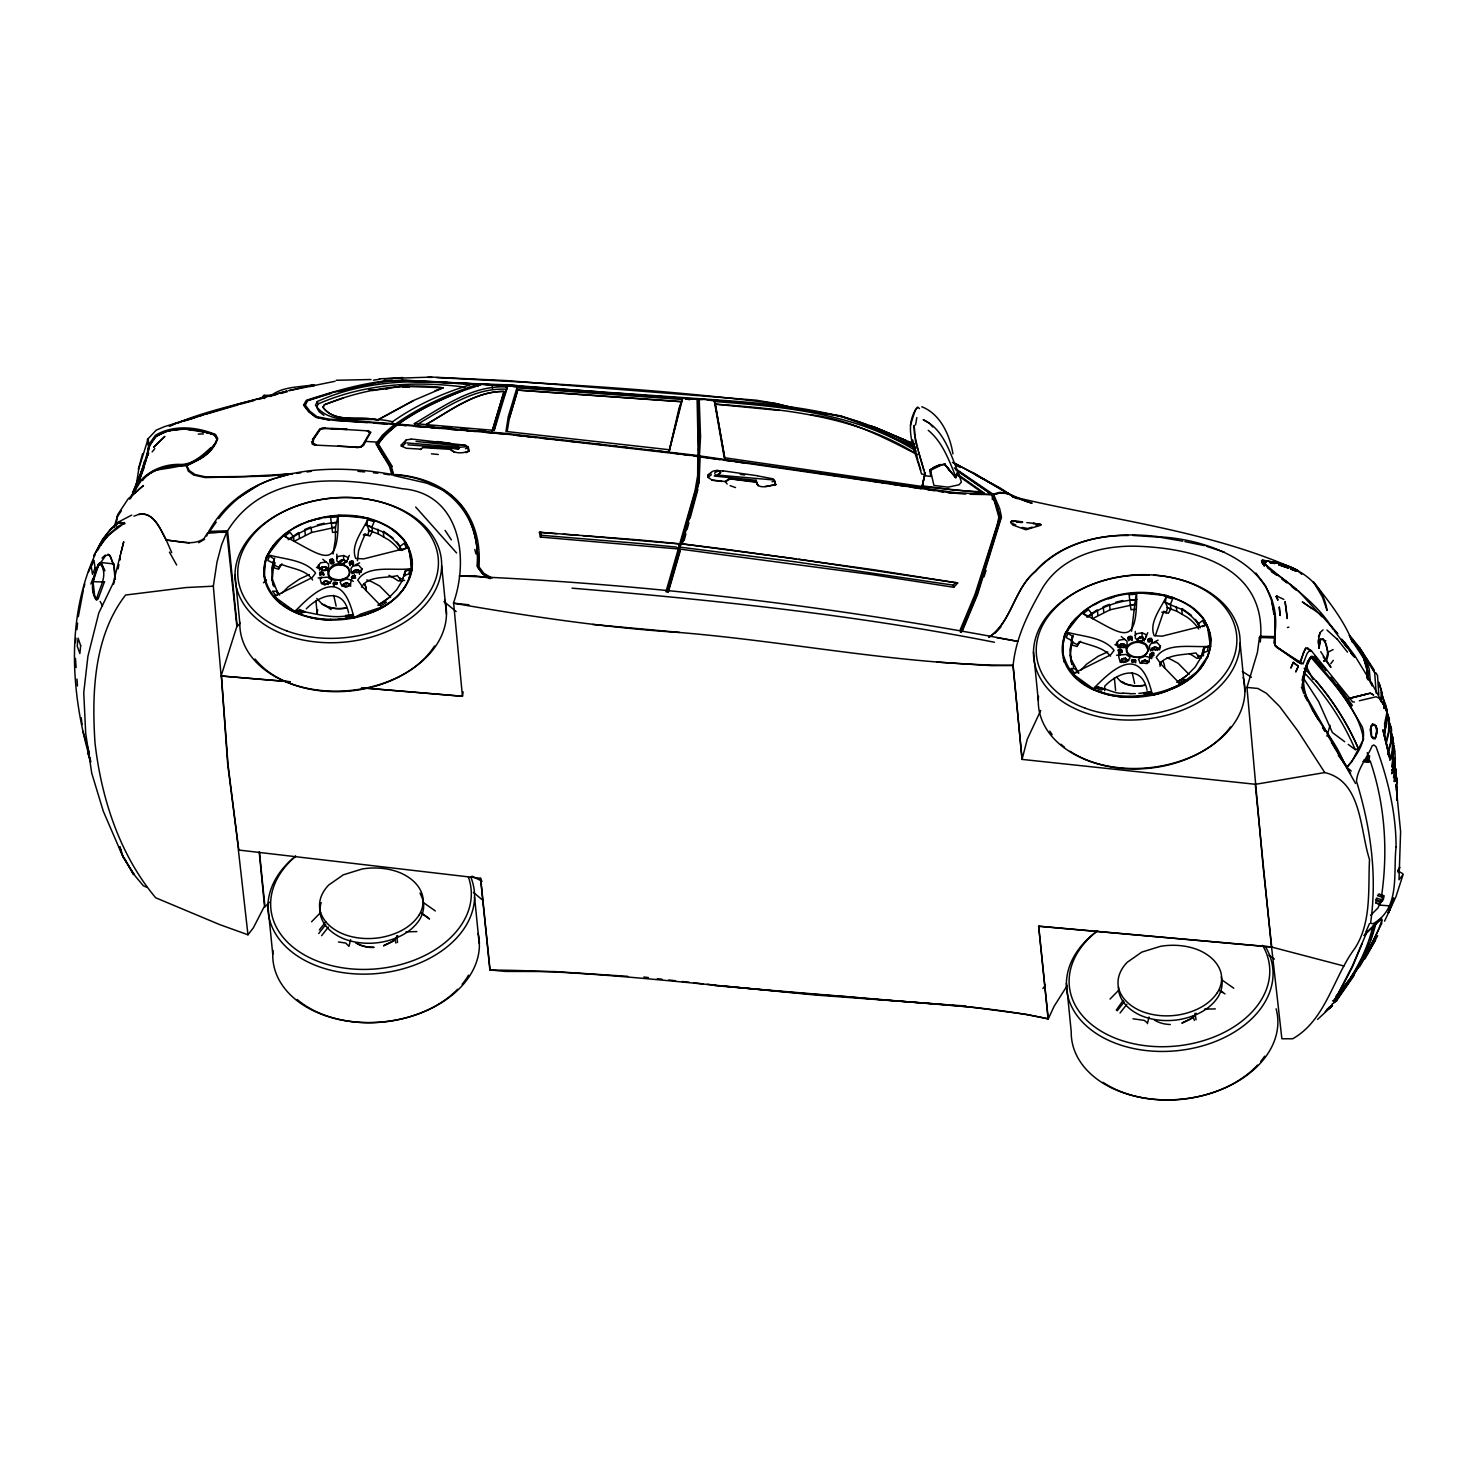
<?xml version="1.0" encoding="UTF-8"?>
<svg xmlns="http://www.w3.org/2000/svg" width="1477" height="1477" viewBox="0 0 1477 1477"><rect width="100%" height="100%" fill="white"/><g stroke="black" fill="none" stroke-linecap="round" stroke-linejoin="round"><path stroke-width="1.5" d="M1255.875 573.058L1265.549 585.852L1271.475 599.92L1274.651 614.894L1275.26 646.021L1297.748 661.973M698.473 473.526L698.566 448.343M1320.272 639.209L1319.072 648.015L1320.272 639.209L1323.152 638.913C1327.601 645.154 1328.82 653.757 1326.401 660.976M336.941 584.504L336.941 582.603L334.097 582.326L333.802 586.092L333.119 582.953M992.341 499.521L992.359 494.998L955.527 469.686M1135.388 661.807L1135.407 659.905L1131.585 660.256L1132.028 662.416L1134.225 661.327L1135.684 662.767L1135.407 659.905M1033.568 522.95L1041.027 525.184L1025.906 529.726L1012.76 525.037L1010.896 522.636L1012.059 520.901L1022.232 521.75M915.26 447.882L861.663 422.791L840.579 415.831L781.721 406.323L699.212 398.993L698.529 482.997L681.543 544.828M954.696 493.336L700.135 456.578L699.138 482.314L682.152 544.164M1104.685 690.664L1104.741 686.159C1118.495 671.961 1141.776 664.004 1147.075 690.257M916.719 408.261C902.502 427.924 916.165 453.494 921.5 473.951L925.396 474.615L924.491 472.252M333.691 561.445L333.654 563.199L332.473 558.989L329.703 559.986L329.796 561.371L332.62 562.479L333.654 559.968M1379.703 904.219L1375.918 902.927L1376.01 899.77L1379.813 901.081L1379.832 904.496L1381.937 900.213M238.739 850.013L228.012 764.44L221.439 675.986L290.304 681.783L221.347 676.041L227.716 764.384L238.628 850.032L480.542 878.28L489.884 970.057C609.779 970.703 728.733 989.073 848.333 996.753C914.928 1003.529 982.445 1004.748 1048.098 1018.779L1038.663 926.264L1271.734 947.034L1263.13 867.11L1246.957 687.433L1257.389 652.539L1259.475 637.399L1260.306 641.941C1267.931 567.426 1196.425 548.059 1136.071 546.213C1098.851 545.29 1057.606 557.494 1039.697 593.089C1026.958 615.411 1015.641 639.486 1013.13 665.37L1022.066 759.4L1255.561 784.305L1324.758 772.563C1362.145 781.278 1359.837 830 1369.511 859.466C1368.016 889.099 1371.745 922.423 1354.815 948.419C1333.251 977.294 1325.829 1020.109 1292.67 1038.774L1281.87 1038.774L1271.568 947.034L1343.996 966.013M1381.069 701.741L1381.42 690.904L1378.909 682.337M1383.746 707.612L1383.967 701.058L1381.29 691.901M143.417 467.987C148.014 457.131 146.888 444.78 156.267 436.25C173.88 425.173 196.035 428.884 214.719 434.718L217.064 439.167C212.614 452.442 198.86 460.178 186.693 465.495C170.944 465.79 152.611 466.972 142.143 480.542C152.722 466.954 170.907 465.901 186.693 465.477C198.841 460.159 212.743 452.405 217.027 439.075L214.59 434.958C196.164 428.644 173.695 425.154 156.211 436.287L148.937 446.534L148.531 450.78M323.814 573.667L323.74 575.31L323.057 572.541L320.029 572.282L319.549 573.371L323.371 574.553L323.057 572.541M1122.206 652.612L1121.523 649.825L1118.495 649.585L1117.997 650.655L1120.397 652.151L1122.262 650.969M1381.401 700.56L1381.752 691.864L1379.112 683.316M1384.023 708.609L1384.281 702.055L1381.457 692.898M1395.433 781.37L1395.876 769.72M115.372 579.335L114.191 566.245L110.221 556.072L108.43 554.78L105.55 555.721L100.214 563.402M1396.67 799.74L1397.168 788.127M1395.433 780.299L1395.968 768.668M727.146 484.031L725.447 481.816L730.155 478.88L756.335 482.314C758.033 490.106 770.182 485.416 775.61 484.751L773.708 479.213M148.882 447.956L148.272 439.481M349.31 555.37L346.615 561.722L341.242 564.288L336.867 560.909L336.848 554.17M1147.758 632.673L1145.081 639.024L1139.709 641.59L1135.333 638.212L1135.315 631.473M1396.43 789.955L1397.002 778.342L1394.694 772.434M401.079 446.202L401.153 444.725M93.033 581.68L94.768 596.634L95.857 598.019L97.224 596.911C99.919 586.775 107.433 576.307 101.673 565.765L100.27 564.454L98.461 565.58L93.033 581.68L104.553 582.012M1259.863 637.344L1274.614 637.584L1273.912 642.827L1276.608 647.314L1302.271 663.358L1299.28 662.933M1396.725 798.725L1397.316 787.112M1350.643 773.8L1305.797 695.649L1302.585 686.694L1305.723 668.675L1311.133 656.342L1312.795 656.397L1323.429 667.124M1396.799 800.22L1397.02 796.361M1396.467 787.093L1396.928 779.376L1395.34 775.425M114.984 579.372L113.969 565.949L109.889 555.481L108.172 554.207M422.939 447.605L449.894 449.322C455.045 453.919 463.021 453.457 469.077 450.983L465.735 445.297L411.16 438.983M147.885 453.31L148.309 446.866M1395.082 773.117L1395.156 757.978M1070.363 654.791L1072.634 636.384L1066.265 632.193C1061.926 633.061 1063.218 666.81 1062.775 649.142A74.016 51.603 -5.7 0 1 1066.357 632.913L1068.203 629.442M1040.713 710.474L1027.254 739.294L1022.066 759.4L1012.982 665.425C901.192 664.982 790.823 641.646 679.623 632.507C603.613 627.559 528.304 616.204 453.421 603.17C469.298 558.583 460.51 493.355 402.279 488.721C341.759 477.145 265.232 470.148 227.587 530.76L237.188 626.506L240.234 623.165M1120.157 662.398L1121.56 659.314L1123.646 658.447L1128.945 660.57M206.669 536.022L208.829 531.462C244.831 466.086 328.485 462.615 393.528 474.745C445.057 477.773 481.76 513.368 477.016 566.171L482.388 573.722L490.106 578.079L475.594 575.901L459.218 575.919C646.594 583.637 833.563 606.382 1017.764 641.369L996.717 637.658M264.605 576.528C280.667 650.397 441.955 621.909 405.953 542.613A74.256 51.769 -5.7 0 0 393.288 529.652C366.536 511.337 330.202 511.43 301.16 524.224C287.295 530.668 274.334 540.73 267.817 554.89C263.46 555.777 264.752 589.508 264.309 571.839A74.016 51.603 -5.7 0 1 267.891 555.61M666.939 591.963L697.846 482.887L698.953 468.191L697.846 399.344L481.724 384.149L477.477 386.032L480.782 384.278L506.482 386.18M1210.457 646.151L1210.475 635.295L1204.401 619.915A74.256 51.769 -5.7 0 0 1191.754 606.955C1153.039 581.144 1089.62 589.692 1066.265 632.193L1081.626 612.697L1087.977 616.924C1101.547 606.419 1118.44 601.028 1135.388 599.644L1136.644 592.646L1166.793 595.563C1161.605 607.638 1148.478 622.334 1154.202 635.756L1162.159 636.162L1207.189 624.845L1210.531 646.871L1207.337 657.653L1210.457 646.151C1193.988 648.2 1166.295 641.387 1156.233 657.431L1161.291 664.502L1180.455 684.276L1196.813 671.961L1207.263 656.933M1327.472 657.708L1327.897 652.299L1325.201 641.923L1323.078 639.467L1320.567 639.744L1319.09 642.901M1367.924 762.003L1367.591 757.572L1369.567 755.744L1368.957 762.021L1362.902 761.412M1395.34 759.196L1393.568 777.807M694.005 456.061L698.326 456.707L697.089 398.919M1302.012 685.291L1307.551 662.988L1310.265 658.207L1311.761 658.188C1331.552 681.617 1358.471 708.332 1363.585 739.109L1351.677 761.874L1347.67 766.175L1346.322 766.157L1338.254 755.282M1394.454 761.67L1391.629 773.782M719.834 459.624L699.396 456.855L700.541 436.989L699.212 398.993M1394.233 781.647L1394.879 775.24M1381.438 901.616C1385.334 885.369 1385.112 909.352 1376.287 899.862L1376.49 898.053L1381.604 899.77M408.797 579.63L412.065 569.568L408.723 547.561L363.693 558.878L355.735 558.454C350.031 545.031 363.139 530.335 368.327 518.261L338.178 515.344L335.501 527.271L335.353 539.308L333.1 553.949M1135.388 599.644L1131.567 631.251M75.493 642.661L75.955 638.322M76.896 629.664L77.598 623.146M78.318 616.648L83.358 589.988M1274.374 637.584C1286.264 569.937 1215.977 540.065 1160.073 536.871C1116.335 531.24 1066.209 536.742 1035.1 571.396C1014.127 589.563 1011.487 621.835 988.815 637.344C1011.708 622.722 1013.536 589.12 1035.211 571.784C1058.658 545.807 1094.069 534.785 1128.354 535.523M1394.417 781.278L1395.414 772.748M468.117 447.199L466.363 445.685L460.455 444.799M1381.512 896.447C1388.122 850.974 1385.057 804.522 1370.194 760.913M349.034 583.877L348.72 586.166L345.803 587.255L343.218 586.074L343.532 583.803L346.43 582.695L349.034 583.877L349.181 585.464M1147.186 663.468L1147.481 661.179L1144.897 659.997L1141.998 661.087L1141.684 663.376M1327.897 652.299L1327.121 657.394L1323.854 661.29M507.22 431.192L509.233 418.84L517.688 390.131L516.913 387.86L682.374 399.492L669.081 451.427L681.359 401.596L517.725 390.076L509.159 418.877M1318.684 647.812L1319.496 642.587M135.773 487.816L138.949 468.209L147.829 439.74M213.334 586.184L217.008 562.017L221.495 545.105L226.738 532.034L236.892 626.34L221.107 675.986L213.334 586.184L186.065 587.551L125.582 595.028C93.697 636.144 91.703 693.415 95.026 743.153C101.396 798.3 119.545 854.666 155.676 897.776L219.556 924.547L247.97 934.793L253.361 927.833L264.494 906.139L259.214 851.971M463.15 691.919L462.449 696.276L361.477 687.802M119.637 560.115L120.394 555.721M119.6 560.226L120.339 555.98M915.555 424.914L916.829 417.566M118.105 568.885L118.899 564.509M355.551 575.716L354.037 577.636L351.544 577.285L354.572 575.144L355.588 578.172L352.154 578.061L351.803 576.381M1154.017 653.019L1152.503 654.92L1149.992 654.569L1153.039 652.446L1154.035 655.474M115.944 525.609L117.772 514.513L128.204 498.82L138.026 490.382M1383.303 704.511L1371.376 682.596M144.672 463.981L148.383 452.867M1371.007 725.853L1371.671 736.82L1375.105 738.906L1377.136 729.583L1376.213 726.075L1372.558 723.915L1370.139 729.38L1371.45 736.691L1373.462 738.814L1376.029 736.857L1376.804 729.656L1375.899 726.259L1372.318 724.173M1150.251 653.683L1150.417 656.323L1149.992 654.569M1155.439 635.498L1163.747 611.256L1166.147 612.623L1167.642 607.822L1165.501 602.561L1165.962 596.911L1172.683 598.979L1170.412 604.185L1170.873 608.856L1168.325 613.306L1164.485 612.143M145.706 460.067L130.955 497.897M925.119 472.898L922.257 486.081L925.1 472.991L922.294 485.822L953.957 490.106L981.263 491.896L981.91 494.426L983.848 492.783L956.967 473.822M1392.054 766.618L1393.623 747.085L1391.888 741.011M1392.257 767.652L1393.919 748.101L1392.128 742.026M287.517 538.108L283.178 535.394L267.817 554.89L274.187 559.081L271.805 567.888L272.137 580.83M352.061 573.667L353.889 570.694L356.068 569.993L358.376 570.14L361.034 572.522L361.976 568.867L358.505 565.156L352.726 566.153L350.917 568.645L351.508 572.596L359.576 572.042L361.976 568.867M405.233 570.75L402.335 580.516L396.648 589.785L388.433 598.167L379.238 604.628L388.728 597.853M1072.634 636.384L1069.92 650.102L1071.822 664.484L1070.29 655.013L1070.733 659.684M1150.528 650.951L1152.355 647.997L1154.534 647.295L1156.842 647.424L1159.5 649.825L1160.442 646.169L1156.971 642.44L1151.192 643.455L1149.383 645.947L1149.974 649.898L1158.042 649.345L1160.442 646.169M1187.176 675.155L1177.704 681.931L1186.899 675.469L1195.096 667.087L1200.801 657.819L1203.681 648.052M274.187 559.081L272.156 580.756M364.099 534.249L369.859 536.022L372.407 531.554L371.946 526.901L374.216 521.676L367.496 519.609L367.035 525.258L369.176 530.538L367.681 535.32L363.324 534.914M400.175 577.913L399.51 580.923L404.606 580.35M1198.641 655.216L1197.958 658.225L1201.373 657.837M669.063 451.408L679.106 407.966L682.374 399.492M1160.017 666.312L1160.959 662.158C1170.301 654.016 1184.369 654.92 1195.927 652.945L1198.401 656.527L1203.681 655.105M399.362 423.031L396.187 424.933L394.691 424.287L389.67 428.57L382.395 435.198L375.952 443.746L389.411 466.252L391.959 475.077M1300.905 663.358L1299.52 662.896L1305.65 648.237L1310.671 649.972M139.152 481.188L145.706 460.067M350.566 939.686L348.978 946.369L345.784 943.083L338.436 941.957M1147.426 1023.653L1149.032 1016.988M679.678 551.29L667.918 592.074M405.584 571.082L404.144 575.679L405.584 571.082L411.991 568.848M1203.035 652.502L1204.05 648.385L1208.408 646.095L1207.244 651.375L1202.61 652.982L1202.924 656.083M120.708 553.857L123.736 541.727L113.231 583.027L98.793 613.01L87.918 656.323L83.746 692.639L85.703 733.386L91.777 773.357L103.316 811.279L123.034 856.955L135.33 876.193L143.306 885.72L146.869 887.363M117.311 516.673L118.345 514.79M1202.61 652.982L1204.05 648.385M1386.017 741.786L1388.528 731.78L1389.045 718.487L1385.888 708.978M1389.802 760.378L1392.239 750.704L1392.737 737.263L1390.743 731.54M1300.591 662.601L1303.397 652.649L1305.668 648.218L1307.92 648.237M1386.275 742.82L1388.897 732.777L1389.377 719.502L1386.183 709.957M1390.614 759.51L1392.626 751.738L1393.033 738.278L1390.411 730.635M492.266 431.192L504.045 391.46C475.539 390.98 450.411 410.938 426.558 424.213C450.282 410.661 475.52 391.054 504.045 391.46L492.118 431.118M444.337 490.475L426.89 483.201L393.953 475.594L391.553 467.175L377.724 444.411C397.978 417.197 432.336 403.904 462.596 390.574M1302.068 680.306L1304.413 671.389M83.82 587.754L84.817 584.024M494.13 429.992L500.463 406.009L507.405 387.029C473.249 384.537 442.62 406.95 414.372 423.585L415.868 425.339M684.109 540.527L685.9 533.88M687.1 529.431L688.891 522.784M690.073 518.335L697.846 489.478M1387.641 753.547L1390.872 741.565L1391.223 728.179L1387.955 718.505M1388.749 910.718L1388.232 912.657L1393.9 898.182L1388.417 912.934L1393.494 898.238L1392.276 900.435M138.321 469.317L142.604 453.661M678.995 547.838L680.343 543.628L725.65 549.278L873.405 569.697L957.687 582.99L953.754 587.274L872.409 574.682L680.805 549.204L678.995 547.838L680.343 543.628M1387.808 754.618L1391.131 742.58L1391.556 729.176L1388.934 721.441M140.204 476.369L144.469 461.082M680.306 550.626L668.361 591.982M1370.342 940.609L1375.105 923.845M1390.208 907.173L1391.205 903.647M1326.918 736.174L1330.02 725.318M113.544 584.32L114.504 581.033M910.404 425.265L915.334 409.96L917.715 407.08L919.469 408.557M678.441 548.964L679.9 543.998L678.755 543.702L639.596 539.954L539.4 532.292L540.379 537.074L678.441 548.964L676.337 547.062L638.636 543.407L541.339 535.283L540.379 537.074M1000.649 518.279L976.795 594.806L961.195 632.156M1040.214 524.335L1037.002 523.8M1398.147 872.593L1399.734 867.276L1397.63 870.821M114.024 527.474L117.569 515.639M665.942 591.797L694.965 491.047L697.661 475.668L697.79 456.19L504.525 433.924L397.258 424.601L384.518 435.198L378.297 443.894L392.291 466.547M1393.291 770.071L1394.694 765.511M983.996 576.861L986.045 570.436M1302.972 664.059L1307.053 653.591L1309.25 650.859L1311.336 650.729L1352.655 701.926L1354.464 702M1370.545 915.371L1378.041 907.893L1380.995 900.712M94.03 555.26L99.347 546.213M1308.216 661.456C1289.384 699.249 1333.103 730.136 1344.088 763.72M1305.003 669.155L1307.403 662.471M144.857 461.655L148.605 452.977L145.448 460.085M319.42 570.159L321.617 567.371L326.14 567.131L327.783 568.202L327.802 571.341M1117.867 647.461L1120.064 644.674L1122.335 644.12L1126.249 645.504L1126.859 647.055M325.106 428.182L320.066 429.53L313.567 438.724L312.773 443.986L315.469 445.112L360.554 447.273L363.084 445.5L370.395 432.927L367.533 430.859L331.66 428.588M280.316 564.768L278.673 569.236L273.337 567.648L275.147 562.792M1078.782 642.07L1077.121 646.52L1071.804 644.951L1073.004 641.701M140.26 477.699L143.989 467.932M273.337 567.648L272.876 562.959L274.685 558.121M1071.804 644.951L1071.342 640.261L1073.151 635.424M361.477 587.126C368.142 575.476 386.199 578.43 397.461 575.642L399.953 579.224L403.461 578.282M1159.943 664.428L1160.959 662.158M469.077 450.983L468.191 446.589M90.817 584.024L92.977 578.393M1361.997 943.895L1352.36 967.066L1334.045 1002.2L1338.642 997.732L1354.077 975.485M955.859 477.736L958.111 472.123L954.991 476.96L955.859 477.736L944.412 463.981L954.991 476.96M507.405 387.029L494.241 430.398L414.372 423.585M104.442 581.809L98.165 598.831L96.559 600.16C89.525 588.972 94.011 575.051 98.774 563.845L100.953 562.497L114.246 563.992M320.011 575.772L320.029 572.282M136.696 486.081L134.444 491.472L139.521 479.656L132.985 494.518M1318.518 636.587L1320.124 632.747L1318.001 641.683L1319.109 646.631M91.352 565.396L93.476 560.374M148.937 446.516L143.417 467.12L132.616 492.893L133.188 494.518L133.816 493.041M137.084 485.398L139.521 479.656M1365.727 932.209L1369.456 923.623M88.435 572.097L90.651 567.057M326.343 561.998L320.564 562.829L317.721 566.448L318.46 568.073L323.574 570.27L328.669 568.867L328.54 563.974L322.817 559.285M1124.809 639.301L1119.031 640.132L1116.187 643.75L1116.926 645.375L1122.04 647.572L1127.117 646.169L1127.006 641.276L1121.283 636.587M1366.465 933.058L1352.175 966.475L1335.836 997.898M95.876 552.416C100.879 540.804 108.763 530.409 118.64 522.544L123.994 523.135C118.585 528.323 105.033 535.505 100.916 545.308M1000.409 517.652L993.042 494.223L999.763 492.358L1007.868 493.355L1014.127 496.918M133.188 494.518L133.632 493.521M328.152 584.523L329.113 582.344L326.989 580.83L323.869 581.495L322.891 583.673L325.032 585.206M317.333 401.522L315.469 405.196C331.494 428.275 368.567 414.779 392.42 421.813C415.923 405.196 442.546 393.159 470.055 384.869C418.434 378.832 365.687 379.829 317.333 401.522L318.127 403.941L316.65 407.246L319.161 411.788L323.906 415.314M353.021 563.752L349.754 564.749L349.347 562.959L349.975 561.555L352.948 561.186L353.501 564.694L352.948 561.186M1151.488 641.055L1148.22 642.052L1147.795 640.261L1148.441 638.858L1151.414 638.489L1151.968 641.997L1151.414 638.489M95.082 554.706C65.597 619.417 70.988 695.39 90.891 761.966M1121.523 662.545L1122.335 658.797L1125.437 658.133L1127.745 661.234M516.913 387.86L508.236 416.809L505.965 431.45L669.893 449.802M960.438 632.322L975.872 594.714L999.597 518.039L997.917 509.122L991.787 494.555L958.868 471.458M406.064 425.801L397.258 424.601M962.099 631.639L977.608 594.345L1001.48 517.061L999.634 508.476L993.689 494.647L970.112 494.278M1362.92 956.69L1369.419 942.621M130.031 498.395L141.22 480.468M959.902 630.568L975.06 594.179L997.141 524.981L998.858 517.227L994.021 499.872M93.826 555.943L102.522 539.4L110.424 529.246M1384.558 921.168L1395.95 896.705L1403.15 874.421L1399.014 879.757L1400.602 831.588L1395.931 784.472M95.876 570.805L99.679 562.755M1365.782 759.972L1367.942 755.67L1367.259 752.642M1010.896 522.636L1011.579 521.196L1013.462 521.769M377.724 444.411L378.666 442.583M1368.145 950.597L1381.789 923.236L1381.364 918.196L1365.505 933.372M1336.5 1001.314L1338.734 997.049M1355.554 970.703L1361.868 958.702M129.718 499.208L131.822 495.22M341.815 586.018L346.689 582.972L350.344 584.652L350.714 586.258M1140.281 663.321L1145.137 660.274L1148.811 661.954M268.814 553.875L274.057 544.644M352.855 565.636L353.501 562.294M1151.949 639.596L1149.771 641.683L1147.795 640.261M1116.28 1010.139L1123.092 1000.409M1375.05 940.147L1359.578 966.789M1375.567 940.092L1364.877 958.905M404.735 442.712L406.323 439.814L410.791 439.26M775.61 484.751L774.76 480.579M1371.801 946.222L1377.69 935.661M400.064 550.146L400.119 546.342L404.07 543.314L406.747 548.096L402.372 550.016M1198.53 627.448L1198.586 623.645L1202.518 620.617L1205.214 625.399L1202.296 626.673M137.823 483.994L138.358 483.034M138.967 481.668L139.521 480.727M1370.693 948.179L1350.957 978.882M97.519 550.57L99.679 546.915M469.243 450.577L465.864 452.368M1340.858 993.726L1348.501 982.334M1358.157 967.066L1362.754 959.552M1342.039 989.978L1333.897 1000.557M138.007 514.531C153.46 510.654 160.402 529.264 166.273 540.12C178.588 540.914 192.97 546.305 203.974 538.607L207.666 532.735L226.738 532.034M1067.169 985.621L1054.043 1006.409L1048.264 1018.945L1026.33 1014.367L971.201 1007.111L714.757 985.639M1325.035 1012.243L1327.638 1008.422M1353.597 973.971C1364.674 957.059 1375.862 939.187 1381.937 920.023L1381.438 918.823L1364.453 935.126M132.616 492.893C140.869 474.394 159.35 464.35 179.049 464.369C191.641 465.44 201.851 455.802 210.583 447.9M1344.495 986.378L1334.156 1000.003M1332.512 1000.778L1334.894 1001L1338.384 997.197L1353.43 975.762M1069.126 627.707L1072.524 621.946M338.344 562.682L343.661 559.968L346.984 561.888M319.364 929.938L325.789 921.777M1343.885 988.925L1343.073 988.464C1356.828 970.001 1367.536 948.917 1372.816 926.43L1375.807 923.697C1369.142 950.523 1355.978 976.039 1336.777 996.052M208.737 532.754L216.214 522.138M218.707 518.612C232.683 500.205 252.345 485.582 274.482 478.548M1392.349 772.933L1393.199 771.732M287.11 391.073L240.585 403.406L164.538 426.613L156.211 430.158L147.331 439.574L149.066 446.645L148.402 445.205L155.417 435.29C173.547 424.397 196.829 426.816 215.568 434.496L217.747 438.687C208.035 464.572 178.514 466.381 155.694 470.166M320.232 429.235L313.364 439.629L313.29 443.525L315.801 444.559M1348.519 980.654L1340.71 990.181M1350.864 977.349L1354.391 972.364M1276.903 596.117L1277.9 600.253L1276.036 596.542L1276.903 596.117L1283.845 599.404M215.956 442.546L205.783 454.473L186.693 465.477L189.351 470.628L195.093 474.542L205.709 476.905L244.813 476.48L292.372 473.877M720.85 472.529L717.988 474.283M1348.372 981.245L1352.064 976.168M918.011 449.562L914.374 433.647L914.152 425.358L915.537 441.863L925.617 475.797L930.768 476.425L929.79 470.295L934.516 466.88L940.203 464.609L944.855 464.646M1330.722 663.801L1333.306 660.348M336.645 558.269L338.03 556.441L343.569 555.518L347.797 557.401L347.926 559.321M1135.111 635.572L1136.496 633.744L1142.035 632.821L1146.263 634.685L1146.392 636.624M1042.891 988.501L1045.458 985.141M262.371 397.018L263.626 395.393L271.288 395.208M99.421 546.675L108.172 535.302L116.72 527.492M274.242 565.119L279.245 567.537L281.645 564.436C291.763 568.756 306.625 569.66 312.57 580.018M1072.69 642.421L1077.712 644.84L1080.112 641.738C1090.321 645.634 1103.337 647.295 1110.556 656.139M1309.139 658.964L1312.573 657.173L1322.82 667.789M279.245 567.537L282.015 564.011M318.737 933.501L325.678 924.676M321.58 935.698L328.356 927.094M1077.712 644.84L1080.481 641.313M1117.203 1010.803L1124.145 1001.978M1120.046 1012.982L1126.803 1004.397M1364.009 935.569L1367.222 931.489M327.063 568.534L325.475 570.528L322.281 570.694L320.675 568.903L322.263 566.91L325.457 566.725L327.229 570.14L325.457 566.725M1123.942 647.831L1125.529 645.837L1123.923 644.027L1120.729 644.212L1119.308 647.794M406.323 439.814L401.91 444.319L402.224 446.442L406.323 448.269L421.093 449.137M1309.859 658.465L1310.911 657.136M321.801 577.101L320.177 579.113L321.432 583.637L326.86 583.969L331.236 581.421L331.439 579.907L327.617 577.138L318.109 577.95M1120.268 654.403L1118.624 656.416L1119.88 660.939L1125.326 661.253L1129.683 658.724L1129.905 657.21L1126.083 654.44L1116.575 655.253M152.131 451.907L154.808 448.639M1392.294 770.292C1396.411 761.043 1395.802 749.097 1391.759 739.848M992.618 495.183C1006.723 488.296 1018.558 500.241 1031.98 503.103M480.782 384.278C459.052 383.078 426.465 380.937 401.559 380.309M1336.076 996.126L1344.328 986.599M953.754 587.274L953.293 585.15L955.711 582.4M1301.754 574.331C1291.766 564.38 1275.851 563.088 1262.613 559.986L1262.06 562.239L1264.183 565.894M321.82 583.452L325.18 581.163L330.479 583.267M379.275 604.481L380.734 605.884L386.605 602.247L383.485 601.896A67.314 46.932 -5.7 0 1 378.038 605.275M1177.741 681.783L1179.2 683.186L1185.071 679.549L1181.951 679.198A67.314 46.932 -5.7 0 1 1178.369 681.506M420.41 449.562L423.401 446.996L458.812 448.639L423.401 446.996M1307.403 661.382L1310.265 658.207M269.368 902.207L264.974 906.915L259.454 851.989M347.15 576.879C352.818 572.374 347.077 564.694 341.021 565.1A10.616 7.403 -5.7 0 0 334.43 565.931C311.056 579.944 358.449 587.624 348.147 567.445C325.919 552.453 319.715 590.468 346.283 577.636M994.741 633.43L1000.852 627.06M333.562 585.114L335.777 584.024L335.667 582.252M311.573 921.777L320.62 912.528M1110.039 999.08L1119.086 989.83M282.218 592.942L288.273 586.775L299.757 578.91L309.339 574.553M1080.666 670.244L1086.74 664.078L1098.223 656.213L1107.805 651.855M712.708 471.255L707.76 475.317L708 477.385L712.172 480.099L725.613 481.576M719.576 473.729L720.314 472.068M402.224 446.442L405.233 443.414M270.069 396.445C281.959 386.235 299.222 387.38 313.955 384.759L309.93 386.605M121.28 510.894L118.326 515.344M102.042 558.121L105.273 555.094M1317.576 1019.425L1332.512 1005.505M148.162 438.798L148.402 445.205M1011.099 521.676L1012.059 520.901M142.18 480.394C151.042 469.114 165.535 466.787 178.92 465.643M1320.106 632.525L1323.041 629.867M1262.798 561.482L1266.269 562.017L1261.875 562.239L1264.404 565.857L1261.856 562.202L1266.454 561.998M110.203 529.818L118.695 521.898L131.675 515.104M1325.848 640.667L1324.851 641.553L1323.078 639.467M109.907 529.966L118.086 522.784L121.446 522.71M134.185 493.613L143.472 485.545L138.487 489.662M1128.17 637.289L1130.92 636.292L1132.12 637.27L1131.087 639.781L1128.262 638.673L1128.17 637.289L1128.686 640.741L1128.262 638.673M725.152 481.613L729.158 478.622L755.984 481.705L758.052 485.748L756.113 480.32L714.24 476.037M339.47 561.463L341.593 559.709L344.713 560.041L345.71 562.091L343.587 563.826L340.467 563.494L339.47 561.463L340.615 565.1L340.467 563.494M1137.918 638.766L1139.081 642.403L1137.918 638.766L1140.041 637.012L1143.18 637.344L1144.324 640.981M97.464 598.203L95.913 599.459C89.082 588.585 93.716 575.181 98.294 564.325L100.325 563.014L101.987 564.565L104.092 570.824M1144.177 639.393L1142.053 641.129L1138.915 640.796M339.618 563.051L341.741 561.315L341.593 559.709M1135.702 660.644L1133.173 661.641L1131.585 660.256M330.22 563.439L331.162 561.629L333.654 562.183M707.76 475.317L711.286 472.511M1128.613 639.726L1131.068 638.821L1132.12 640.501M708 477.385L711.379 474.726M306.274 608.856C320.047 594.659 343.31 586.701 348.609 612.955M313.567 438.724L312.441 439.592L319.641 429.105L322.078 428.108L346.873 428.976M288.2 539.733L298.668 532.569M1086.666 617.035L1097.134 609.872M290.23 539.234C303.524 528.821 320.287 523.781 336.941 522.341M1088.697 616.518L1092.001 614.044L1088.475 609.558L1083.176 613.583C1121.671 633.264 1137.013 651.265 1136.644 594.086L1129.111 594.751L1130.976 609.706L1135.278 609.318M1262.613 559.986L1261.487 560.835C1285.618 582.917 1315.416 600.05 1333.048 629.202M123.625 524.224L125.01 523.578L124.179 522.433M336.83 532.015L332.528 532.403L330.645 517.448L338.178 516.784C338.565 573.962 323.223 555.98 284.71 536.28L290.009 532.274L293.535 536.742L288.92 539.031M1329.078 1007.406L1331.977 1005.375L1329.245 1008.717L1331.977 1005.468L1329.097 1007.48M360.48 446.608L362.64 445.131L369.859 432.65L366.998 430.786M929.79 470.295L934.332 467.23L945.04 463.889M915.315 447.18C845.582 404.864 762.483 403.59 683.593 397.571L508.845 385.589L401.633 380.161L384.999 380.955L332.011 392.66L307.751 400.415L305.277 405.123L309.93 411.234L317.075 416.772L329.316 419.136L395.707 423.844C421.037 406.157 449.525 393.399 478.88 383.965M397.036 425.081C420.89 408.169 447.513 395.19 475.465 386.66M1301.366 687.47L1302.585 686.694M1331.885 1004.194L1334.968 1002.2M239.274 497.417L257.663 485.601M417.733 424.139C444.725 408.372 474.062 387.325 506.482 389.245M335.501 527.271L311.592 532.477L293.997 541.413L293.535 536.742M1133.948 604.573L1110.058 609.779L1092.445 618.715L1092.001 614.044M1334.562 1001.997L1335.854 1001.184L1334.174 1000.483M378.26 605.016L383.762 601.601M1176.707 682.319L1182.209 678.903M1150.601 655.363L1153.131 654.717L1153.039 652.446M198.73 542.687L204.601 539.271M353.612 572.762L353.465 571.156L356.031 569.716L358.948 570.51L359.465 574.313M1154.645 648.625L1152.078 650.065L1151.912 648.458L1154.497 647L1157.414 647.794L1157.765 650.046M278.451 600.917L274.187 596.542L312.09 577.673L315.616 573.076C305.388 559.912 284.913 559.377 269.774 555.223L267.817 560.429L272.876 562.959M870.507 425.653L913.894 443.875M352.8 563.605L349.92 564.159L349.347 562.959M1327.509 652.483L1333.103 649.566M1094.808 604.721L1099.627 601.527M372.462 390.556L402.427 386.272L443.229 387.786L413.302 400.581L377.65 419.893C360.166 415.443 335.297 423.954 322.983 407.283L324.386 404.716C361.994 389.596 402.759 382.469 443.174 387.768L435.013 390.759M413.32 400.71L377.798 420.04C360.24 415.388 335.187 424.121 322.946 407.172L324.515 404.716L343.587 397.904M116.609 527.104L120.911 524.944M466.049 452.664L469.409 451.002M170.723 425.764C207.629 409.387 248.154 402.649 286.704 391.147M326.639 584.135L329.537 582.732M1125.105 661.438L1127.985 660.034M355.514 564.823L359.613 562.848M1153.962 642.126L1158.079 640.15M383.632 945.594L392.014 941.569A24.167 16.856 -5.7 0 0 397.701 935.753M383.651 945.852L392.033 941.828A24.167 16.856 -5.7 0 0 397.719 936.03M1182.08 1022.878L1190.48 1018.872A24.167 16.856 -5.7 0 0 1195.059 1014.625M1182.117 1023.155L1190.499 1019.13A24.167 16.856 -5.7 0 0 1196.185 1013.314M156.267 436.25L164.298 432.447M169.209 426.262L177.277 422.514M353.908 617.977L360.683 614.118L381.989 606.992L362.825 587.2L357.766 580.147C367.238 564.436 394.156 570.934 409.96 568.793L408.797 574.073L404.569 575.199M1063.071 653.831C1076.345 703.458 1142.718 703.55 1180.455 684.276L1167.033 690.424M1076.918 678.22L1072.653 673.844L1110.556 654.957L1114.083 650.36C1103.836 637.215 1083.379 636.679 1068.222 632.525L1066.283 637.732L1071.342 640.261M476.646 386.162L480.228 384.611L464.516 383.669M776.182 484.474L765.141 486.524M465.44 448.75L467.674 447.789M320.435 574.775L323.094 574.461M1118.901 652.077L1121.56 651.763L1121.523 649.825M304.576 529.578L310.89 526.994M1103.042 606.881L1109.356 604.296M940.203 464.609L930.288 469.649L933.944 485.453L947.994 487.17L959.035 484.788L961.416 482.056L958.111 472.123M1277.273 596.486L1276.036 596.542M940.498 465.403L930.418 470.425L931.396 476.406M178.366 422.847L184.477 420.576M478.566 385.312L481.724 384.149M467.009 446.663L458.959 447.328L406.673 442.915M318.127 403.941C364.634 383.651 415.314 380.66 465.015 387.14M133.909 516.119L136.955 515.122M1152.374 695.261C1171.316 690.627 1194.579 681.303 1204.53 662.158M315.376 519.812L308.047 521.399M1108.415 598.85L1113.824 597.114M1348.206 744.39L1355.24 749.651L1358.397 748.654C1345.602 718.801 1327.048 691.365 1304.191 668.287M331.346 393.27L307.031 400.913L304.317 405.529L309.118 411.954L316.466 417.529L329.113 420.022M1032.183 527.141L1027.752 528.508L1022.102 527.4M186.582 419.948L203.586 414.871M184.237 421.056L194.816 417.862M1373.388 694.91L1370.213 693.175L1349.073 698.51L1370.453 693.175L1373.647 695.002M772.065 481.797L774.243 481.133M715.865 471.883L717.453 471.403M1287.446 627.522L1288.812 627.116M205.746 414.243L238.369 404.772M993.689 494.647L1000.557 492.653L1008.828 493.669M1035.783 525.96L1039.642 524.833M276.457 477.994L292.28 473.526L268.759 476.074L205.248 477.588L193.69 475.04L188.262 471.052L186.25 465.273M356.732 572.799L360.96 571.636M1155.199 650.102L1159.427 648.938M240.548 404.126L253.896 400.581M258.346 399.399L265.029 397.627M269.479 396.445L276.162 394.673M280.612 393.491L287.295 391.719M1365.93 694.264L1352.544 697.476M773.671 479.97L715.016 474.837M338.011 391.663L362.419 385.719M317.241 519.35L320.989 518.445M317.463 524.889L324.294 523.246M1115.929 602.191L1122.76 600.53M1359.338 700.763L1376.066 696.756L1379.149 698.233L1383.321 704.104L1387.014 712.191L1384.614 723.564L1384.946 737.466L1390.577 759.141M288.79 390.648L313.955 384.759M169.523 430.638L184.736 429.013L211.026 433.204M310.595 386.42L314.823 385.46M289.234 390.593L335.039 381.288M1126.6 661.825L1123.499 662.508L1121.357 660.976M169.486 430.545C184.385 427.259 200.577 430.102 214.756 434.958L217.064 439.167M756.335 482.314L756.113 480.32M369.158 384.408L373.644 383.54M378.149 382.672L392.457 380.826L429.179 381.823M1323.909 660.773L1325.626 660.459M322.595 428.459L346.873 429.512M385.737 389.042L390.131 388.229M352.578 614.543C333.544 620.211 314.084 612.973 296.065 610.278L294.865 611.533L283.326 604.868M1149.309 692.122L1138.841 693.433M138.469 514.605C153.571 510.802 160.365 529.56 166.273 540.065L189.407 542.871M324.774 517.688L330.516 516.765M373.441 380.18L379.774 379.238M296.6 473.434L300.754 472.843M306.994 471.957L311.149 471.366M713.723 470.905L717.508 470.369M428.884 442.121L437.894 441.605L450.467 443.34M356.308 447.679L360.683 447.199L363.711 445.131L365.428 441.401L376.34 442.085M685.586 398.568L702.867 399.547M1145.432 639.19L1139.838 637.473L1137.862 638.47L1136.939 641.609M331.383 522.969L336.645 522.489M331.845 527.621L335.353 527.307M1129.831 600.271L1136.865 599.644M1130.311 604.924L1135.573 604.462M1128.982 594.068L1132.841 593.736M336.221 380.272L371.022 379.515M384.334 378.906L402.649 377.54M416.883 931.599L406.009 931.821M1215.331 1008.902L1204.475 1009.123M379.331 378.777L431.801 377.097L506.463 380.586L756.279 400.193L775.517 403.443L798.522 409.535M1125.529 645.837L1125.696 647.443L1124.071 645.597L1120.895 645.781L1120.729 644.212M392.365 380.272C363.01 382.672 334.356 391.331 306.385 400.267L303.542 405.086L308.582 411.474L315.469 416.957L328.725 419.8L394.691 424.287M208.829 531.462L227.587 530.76M207.666 532.735L216.879 532.477M221.052 532.366L227.329 532.2M198.269 434.072L203.457 433.943M1132.767 535.413L1159.98 537.24L1182.745 541.154M1130.071 693.71L1135.333 693.636M428.902 442.325L432.761 442.269M338.251 516.082L349.827 516.193M1013.13 665.37L991.676 665.665L936.916 662.065M427.518 377.373L432.041 377.355M118.382 522.526L121.742 522.507M407.486 381.306L505.116 384.759L603.078 392.125M279.707 594.991L276.79 591.243L272.543 591.206L275.996 595.748M1075.736 668.915L1071.01 668.49L1074.462 673.032L1078.155 672.293L1071.416 659.813M1259.475 637.399L1274.189 637.621M402.519 387.177L409.424 387.306M1259.604 636.292L1274.116 636.605M1310.191 657.634L1311.834 657.671C1332.199 677.888 1348.243 702.092 1362.292 726.998C1367.277 741.749 1356.052 755.689 1347.504 766.711L1346.009 766.6L1331.405 742.414M399.381 385.035L408.04 385.331M368.918 389.633L373.367 389.799M921.814 406.766C940.387 413.966 949.988 435.29 952.942 453.882M965.7 494.093L947.939 492.672M407.984 444.835L458.812 448.639M436.564 377.558C549.998 383.429 663.893 389.19 776.551 403.719M455.322 383.226L435.475 382.192M513.257 386.549L531.425 387.657M488.924 385.072L493.263 385.312M991.787 494.555L954.53 492.561L700.19 455.987M965.921 1005.985L952.277 1005.117M337.827 446.128L356.105 447.143M1123 693.119L1129.979 693.525M535.966 387.953L556.386 389.263M560.909 389.559L579.058 390.722M583.6 391.017L590.394 391.46M517.688 390.131L681.432 401.762M627.725 976.334L554.133 971.552L505.337 971.423L490.069 969.983L480.634 878.28M707.077 399.824L722.124 400.932M333.691 420.336L367.145 422.625M373.626 423.087L387.066 424.157M717.139 470.535L722.955 470.96M1033.18 523.726L1036.226 523.929M947.791 1004.803L815.47 995.036L722.788 985.916M604.038 392.476L623.589 393.657M624.476 394.008L641.812 395.024M644.932 395.541L662.324 396.575M663.099 396.907L682.817 398.107M689.667 398.624L701.077 399.547M983.848 492.783L921.611 486.431L724.247 457.704L714.388 401.504C783.77 406.655 855.46 413.006 915.925 450.928M563.328 534.194L578.559 535.357M582.917 535.671L679.9 543.998M1379.536 905.106L1388.306 905.77M415.111 426.502L424.139 427.204M430.933 427.739L439.961 428.459M1022.749 522.064L1011.837 520.993M539.4 532.292L556.811 533.714M726.555 401.301L739.848 402.427M572.061 588.178C713.465 599.939 855.165 614.838 994.464 642.255M427.019 425.561L433.795 426.207M442.731 426.89L451.722 427.665M460.695 428.422L467.526 429.087M478.659 429.955L485.527 430.619M398.476 424.139L505.06 433.315L697.753 455.507M448.823 429.216L457.704 429.973M466.566 430.73L475.446 431.487M484.308 432.263L504.894 434.09M363.748 687.968L462.449 696.276L453.624 603.207L468.892 604.776M714.388 401.504L715.256 404.126C784.896 409.111 856.771 416.126 917.217 454.51M719.373 471.163L715.551 471.532L714.72 473.452M1016.527 522.083L1022.047 522.563M710.234 400.378L717.102 400.987M592.739 624.476L679.642 632.433M431.432 453.827L438.318 454.491M1246.957 687.433L1257.85 688.448L1266.417 693.304L1279.525 706.375L1297.951 731.078L1324.758 772.563M357.951 471.311L364.597 471.938M373.459 472.788L377.89 473.212M1161.79 612.198L1166.147 612.623M427.961 441.826L432.466 442.288M441.475 443.192L448.233 443.894M416.052 441.438L458.996 445.851M702.83 983.848L693.839 982.851M707.28 984.31L716.142 985.233M1026.773 522.581L1033.9 523.393M746.513 402.981L768.686 405.344M773.136 405.806L781.998 406.747M779.413 410.44L715.311 404.2L725.059 459.605M555.666 439.684L562.46 440.423M566.983 440.921L576.048 441.9M582.843 442.638L589.637 443.377M596.431 444.115L603.225 444.854M513.701 435.069L522.489 436.029M526.883 436.527L535.689 437.487M542.281 438.226L548.872 438.946M609.946 445.611L616.666 446.349M623.386 447.106L630.088 447.863M636.809 448.602L641.295 449.1M650.249 450.116L668.01 452.239M1364.028 759.769L1367.37 760.157M657.376 978.66L661.936 979.196M668.767 979.971L675.598 980.765M682.448 981.54L689.279 982.334M1364.176 761.449L1368.957 762.021M679.291 547.044L795.143 561.795L953.293 585.15M643.917 977.017L648.403 977.571M1132.97 1018.779L1144.25 1020.385L1146.983 1022.582M711.692 480.173L721.976 481.465M1375.918 902.927L1379.832 904.496M383.928 474.025L389.946 474.819M796.343 558.897L680.158 543.665M724.358 460.233L731.17 461.156M735.712 461.766L744.796 463.003M1123.148 693.304C1113.123 694.061 1104.076 686.362 1094.531 687.58L1093.312 688.836L1072.653 673.844M740.254 474.375L744.63 474.985M722.807 470.812L757.479 475.76M798.632 559.229L957.687 582.99M927.833 489.736L934.535 490.715M939.003 491.361L943.471 492.007M817.353 473.046L826.178 474.357M830.609 475.003L837.219 475.982M841.65 476.628L846.063 477.274M850.475 477.939L854.888 478.585M859.319 479.231L865.947 480.21M870.359 480.856L876.987 481.834M672.349 452.885L678.848 453.827M683.168 454.473L689.667 455.433M784.176 407.08L840.893 416.256L870.193 426.89M881.4 482.536L885.812 483.219M890.225 483.921L905.678 486.339M910.09 487.022L921.131 488.758M758.052 475.982L772.951 478.825M1270.368 562.663L1274.485 563.457M810.411 414.76C848.869 419.117 883.301 437.063 917.162 454.528M394.95 474.505C448.251 478.179 482.757 512.648 478.991 566.854L483.847 573.316L492.063 578.153M1184.905 541.597L1204.346 545.585M685.568 398.845L689.593 399.695M1161.42 595.139L1165.039 595.914M368.401 518.999L361.09 516.692M1039.716 524.15L1041.027 524.427M778.582 404.2L794.884 408.132M1166.848 596.302L1173.717 597.668M1164.134 602.284L1181.766 609.355A67.314 46.932 -5.7 0 1 1198.235 624.254L1200.321 627.799M370.118 519.535L373.57 520.587M365.668 524.981L383.3 532.052A67.314 46.932 -5.7 0 1 399.769 546.952L401.855 550.496M1166.701 607.582L1176.781 611.201L1187.194 617.238A65.56 45.713 -5.7 0 1 1198.678 628.999M368.235 530.28L378.315 533.917L388.746 539.954A65.56 45.713 -5.7 0 1 399.233 550.256M368.068 430.509L370.912 432.429M1167.642 607.822L1170.873 608.856M369.176 530.538L372.407 531.554M1206.34 546.232L1224.304 552.158M1379.481 894.342L1383.875 895.8M1382.398 897.296L1377.524 895.69L1378.743 894.102L1383.358 895.653M1031.777 503.085L1012.225 496.567C1107.399 519.553 1207.134 529.652 1297.286 570.011M1165.501 602.561L1170.412 604.185M367.035 525.258L371.946 526.901M1140.964 662.767L1146.761 663.542L1149.014 661.862L1149.586 657.265L1144.952 656.268L1139.764 658.151L1138.601 659.425L1140.152 662.896M342.498 585.483L348.295 586.24L350.547 584.56L351.12 579.981L346.504 578.966L341.298 580.867L340.135 582.123L341.685 585.594M730.081 485.638L735.528 487.558M1278.584 564.583L1288.793 568.22L1278.639 564.565L1284.695 566.799M1290.621 569.014L1296.363 571.23L1290.676 568.959M1015.733 524.926L1012.225 523.449M1097.651 686.676L1103.541 689.039L1100.863 690.128L1094.531 687.58C1120.748 660.477 1141.795 649.603 1152.3 694.541M333.359 583.803L336.331 584.08L336.941 582.603M299.185 609.373L305.074 611.755L302.397 612.844L296.065 610.278C322.281 583.175 343.329 572.301 353.834 617.257M301.363 614.155L294.865 611.533L274.187 596.542M873.129 426.835L889.486 433.721M893.585 435.457L905.863 440.626M873.886 426.835L906.306 440.552M314.878 445.112L312.201 443.949L311.665 441.549M874.347 428.755L915.777 448.269M908.337 441.475L914.448 444.263M907.893 441.549L911.955 443.414M1114.95 644.637L1119.049 646.631M316.484 567.334L320.583 569.328M956.321 465.477L960.345 467.47M471.994 876.193L482.093 881.234M952.425 462.393L972.383 472.511L1008.551 494.02M954.364 462.91L995.295 485.73M976.482 475.409L999.8 487.835L1015.973 498.395M1397.759 870.895L1402.707 873.609M954.271 467.895L993.042 494.223M367.681 535.32L365.281 533.954L361.828 541.893L358.597 550.626L357.416 560.725M972.789 472.492L1017.358 498.709M1221.534 979.657L1233.793 988.242M423.087 902.355L435.327 910.94M1301.348 663.948L1275.186 645.597M490.142 578.707L483.201 574.461L477.92 567.445C478.4 539.437 471.366 507.793 446.091 491.859M450.707 449.174L454.288 452.276M1374.385 670.318L1359.449 647.498L1349.516 635.239M1242.305 671.444L1251.425 677.241M1149.586 657.265L1151.765 658.668M351.12 579.981L353.298 581.366M1182.025 608.579L1191.496 615.447M1220.002 990.679L1225.005 993.892M383.577 531.277L393.048 538.145M421.554 913.377L429.53 919.008M1271.272 571.691L1276.94 575.402M1312.019 608.506L1302.271 601.877L1320.715 614.487L1337.756 633.818L1329.54 624.365M1268.946 955.342L1274.411 959.071M957.779 475.409L981.263 491.896M1326.974 630.07L1336.722 638.821M1122.502 681.783L1126.028 684.331M324.054 604.481L331.07 609.576M1282.11 579.021L1287.021 582.584M1287.593 582.141L1267.968 568.183L1263.814 561.463L1264.607 560.835C1293.095 563.752 1322.543 579.427 1327.066 610.463L1322.487 597.096L1313.422 581.846C1328.229 600.659 1343.885 620.082 1352.692 642.495L1349.332 635.608M1282.091 579.021L1287.002 582.621M1283.568 580.203L1286.799 582.603M1344.698 741.749L1332.402 732.537L1318.61 701.557L1302.788 677.057M1291.452 586.332L1295.975 590.062M1289.107 583.36L1296.695 589.452M1298.357 590.8L1321.897 616.758M443.968 601.582L456.171 611.552M521.806 386.143L505.78 384.592L505.817 387.066M473.397 892.366L481.797 899.456M1351.289 771.068L1346.009 766.6L1355.535 783.475M1383.469 703.643L1380.293 699.581M100.953 562.497L104.941 570.62M928.239 430.305C942.603 442.121 948.843 460.03 955.804 476.609L957.705 471.44C950.025 452.553 943.36 428.865 923.199 419.726L929.79 423.511L932.707 426.908M1116.612 677.131L1120.692 681.506A26.364 18.389 -5.7 0 0 1144.62 685.402M316.798 598.462L322.226 604.204A26.364 18.389 -5.7 0 0 346.153 608.099M1371.782 736.488L1375.032 738.482L1376.97 733.367L1376.084 726.352L1374.385 724.376L1371.173 726.186L1370.73 733.146M1303.693 672.109C1325.367 694.522 1342.999 720.979 1355.24 749.651M1334.377 630.901L1347.67 648.274M415.683 507.017L456.596 552.97M1119.141 646.188L1120.729 647.997M1307.828 648.145L1310.634 651.375M1336.759 638.544L1347.522 652.151M1118.477 653.074L1119.178 653.923L1118.495 649.585M1314.862 656.231L1317.373 659.333M1316.044 680.915C1333.325 701.298 1347.763 724.155 1358.397 748.654M1322.469 665.629L1326.401 670.558L1322.432 665.721M1346.655 645.892L1354.612 656.933M1341.651 639.283L1345.399 644.027M1345.529 644.323L1342.021 639.504L1349.941 651.043M1352.083 640.575C1361.683 651.339 1368.81 664.908 1367.85 679.697M1364.065 657.911L1367.111 668.693L1367.628 679.272C1368.791 664.428 1361.259 651.08 1351.972 640.095C1361.517 650.914 1368.699 664.465 1367.647 679.272C1368.921 664.484 1362.071 650.785 1352.581 639.91M1350.68 652.686L1353.08 655.77M1189.096 674.417L1178.148 663.321L1170.412 659.167A53.615 37.368 -5.7 0 0 1166.978 657.819M390.63 597.114L379.7 586.018L371.946 581.864A53.615 37.368 -5.7 0 0 366.739 579.926M1351.713 640.279L1363.548 658.022M1330.814 677.278L1351.787 706.08M1351.935 640.058L1357.806 647.812M1195.355 619.38L1198.586 623.645M396.888 542.077L400.119 546.342M1344.698 642.329L1354.778 655.659L1371.69 683.297M1323.17 656.933L1330.925 667.401L1320.696 651.652M1366.742 677.094L1369.142 680.38M1337.645 684.793L1352.212 705.175M1346.655 645.597L1353.08 655.308M1351.03 652.539L1354.28 657.007M1341.578 640.076L1345.584 645.597M445.075 530.391L451.371 539.862M1347.855 647.388L1352.877 655.013M1346.322 766.157L1328.211 736.248M1359.449 647.498L1374.681 672.552L1376.176 693.138M1374.681 672.552L1366.04 658.188L1369.29 669.432L1370.379 682.392M133.539 874.698L123.865 857.417M1312.444 709.698L1318.278 719.502M1322.746 726.998L1324.924 730.709M1322.524 727.459L1324.74 731.189M1376.01 672.977L1377.524 675.598L1378.835 694.873M1198.198 624.328L1199.896 627.3M407.874 546.638L406.009 543.351A72.484 50.532 -5.7 0 0 393.344 530.372L393.288 529.652M399.75 547.025L401.43 549.998M279.264 594.456A67.314 46.932 -5.7 0 1 277.214 591.612L271.842 577.71M1391.869 769.683L1392.626 771.049M1304.449 695.519L1307.367 700.763M169.449 552.14L176.668 565.026M100.122 601.416L102.522 605.865M123.865 858.026L133.539 874.199L133.521 872.944M1305.834 665.518L1313.035 679.586M1392.128 739.995L1393.9 743.503M1370.361 682.023L1372.096 685.9M395.707 423.844L396.187 424.933L383.466 436.084L377.097 444.392C380.623 454.971 390.833 462.652 392.679 474.172M166.273 540.12L171.72 552.62M420.04 893.05L422.828 899.567A48.815 34.026 -5.7 0 1 419.357 920.023C410.791 932.855 395.818 939.594 381.048 942.252A53.615 37.387 -5.7 0 1 342.295 938.153C332.75 933.907 323.906 926.688 320.823 916.368A48.852 34.063 -5.7 0 1 321.174 902.613M123.016 856.383L119.711 847.521M1070.88 659.37L1072.727 664.078M272.414 582.067L274.279 586.775M123.182 857.14L119.397 846.856M408.815 548.281L412.415 563.42M1116.981 641.96L1118.458 645.892M318.515 564.657L319.992 568.59M90.429 759.824L87.808 752.661L90.3 760.877M1192.954 1016.361L1194.413 1020.404M394.488 939.058L395.965 943.101M1383.524 700.024C1389.82 711.175 1386.091 724.062 1383.783 735.638L1386.663 723.859L1387.217 710.64L1383.783 701.113M119.877 846.543L121.539 851.49M1301.791 687.58L1303.785 693.544M923.808 470.055L918.565 451.722M82.934 731.281L89.322 752.624M918.417 462.024L920.743 470.221M1364.139 660.09L1366.465 668.398M917.882 460.067L912.694 439.98M1382.952 730.192L1389.691 758.31M474.819 549.481L475.926 553.912M1382.989 729.804L1389.654 757.904M351.544 577.285L351.951 579.021M1132.176 672.644L1134.613 683.389M333.71 595.342L336.147 606.087M349.92 564.159L350.252 565.654M392.42 421.813L392.864 423.788M540.674 532.089L541.339 535.283M492.155 386.272L492.598 388.506M329.703 559.986L330.146 562.423M715.256 404.126L725.022 459.569M1271.475 599.92L1273.968 614.377M1150.934 655.105L1151.266 657.099M477.754 562.719L478.474 567.094M1148.441 638.858L1148.811 641.11M349.975 561.555L350.344 563.808M331.033 562.423L331.291 564.066M1151.912 648.458L1152.263 650.692M353.465 571.156L353.815 573.39M1132.545 659.628L1132.859 661.548M334.097 582.326L334.393 584.246M1195.022 1013.24L1196.038 1019.776M396.556 935.938L397.571 942.474M1129.277 636.347L1129.61 638.932M330.811 559.044L331.162 561.629M1081.792 682.171L1093.386 689.556L1106.827 694.264A74.016 51.603 -5.7 0 0 1129.222 697.31L1129.148 696.59M81.235 717.711L82.084 724.487M1151.451 652.723L1151.691 654.68M353.003 575.439L353.243 577.378M294.625 527.547L301.16 524.224M1393.734 745.368L1394.491 751.627M1280.264 615.484L1279.267 606.899L1279.913 615.17M238.388 850.013L247.97 934.793M1136.902 696.479L1144.638 695.796M338.436 619.177L346.19 618.494M361.311 615.466C377.669 612.42 397.442 600.881 406.064 584.855M1119.954 649.234L1120.194 651.542M321.488 571.931L321.728 574.239M1176.301 606.567L1176.781 611.201M1143.18 637.344L1143.327 638.913M1048.264 1018.945L1038.645 926.171L1271.42 946.942L1255.265 784.324M377.835 529.264L378.315 533.917M1109.596 605.108L1110.058 609.779M697.846 399.344L698.529 406.101M343.587 563.826L343.753 565.433M311.13 527.806L311.592 532.477M1240.108 643.049L1244.926 691.476M1181.766 609.355L1182.228 614.026M1144.897 659.997L1145.063 661.585M1140.041 637.012L1140.207 638.618M1123.923 644.027L1124.071 645.597M1125.437 658.133L1125.603 659.721M1122.335 658.797L1122.483 660.367M1114.36 677.869L1115.615 690.497M1097.448 610.666L1097.909 615.318M1073.207 664.465L1073.521 667.586M1033.475 651.911L1038.294 700.338M1066.412 983.294L1071.231 1031.721A103.593 72.207 -5.7 0 0 1183.502 1098.962A103.593 72.207 -5.7 0 0 1276.11 1008.809M441.66 565.746A103.593 72.207 -5.7 0 1 285.652 635.128A103.593 72.207 -5.7 0 1 287.683 509.639A103.593 72.207 -5.7 0 1 441.66 565.746L446.46 614.174M474.579 897.13L479.397 945.557A103.593 72.207 -5.7 0 1 372.019 1022.546A103.593 72.207 -5.7 0 1 272.987 950.357M383.3 532.052L383.78 536.742M346.43 582.695L346.597 584.283M323.869 581.495L324.035 583.064M322.263 566.91L322.429 568.479M315.893 600.567L317.149 613.195A24.167 16.856 -5.7 0 1 317.721 609.798M298.982 533.363L299.443 538.016M235.009 574.608L239.828 623.036A103.593 72.207 -5.7 0 0 352.117 690.276A103.593 72.207 -5.7 0 0 444.706 600.124M267.946 905.992L272.765 954.419M330.7 619.288L330.774 620.008A74.016 51.603 -5.7 0 1 308.361 616.961M277.288 591.612L277.584 594.733M1157.414 647.794L1157.562 649.418M358.948 570.51L359.096 572.116M1149.918 638.138L1150.158 640.686M1147.481 661.179L1147.647 662.767M1141.998 661.087L1142.146 662.693M1103.337 607.675L1103.781 612.327M351.471 560.835L351.711 563.383M343.532 583.803L343.679 585.39M304.871 530.372L305.314 535.025M1120.397 652.151L1120.581 654.126M356.031 569.716L356.179 571.322M272.95 582.51L273.227 585.63M1152.503 654.92L1152.688 657.173M699.286 408.686L698.676 399.27L698.732 406.083M75.456 658.373L76.121 667.567M76.952 679.069L77.469 685.974M1134.114 659.554L1134.225 661.327M1130.92 636.292L1131.068 638.821M332.473 558.989L332.62 561.537M1210.882 640.723L1209.312 630.734L1204.475 620.654A72.484 50.532 -5.7 0 0 1193.508 608.949M264.549 395.319L264.697 398.513M332.62 562.479L332.676 563.956M354.572 575.144L354.665 577.433M1142.035 632.821L1142.109 637.27M343.569 555.518L343.661 559.968M1203.607 649.068L1203.663 653.092M405.141 571.765L405.196 575.79M1132.12 637.27L1132.12 639.486M1264.663 1056.184A100.602 70.139 -5.7 0 1 1260.583 1061.594M1257.536 1065.046A100.602 70.139 -5.7 0 1 1102.987 1082.327M1262.577 945.335A100.602 70.139 -5.7 0 1 1219.337 1034.694A100.602 70.139 -5.7 0 1 1090.137 1023.339A100.602 70.139 -5.7 0 1 1097.577 930.824M1265.623 947.034A103.593 72.207 -5.7 0 1 1221.11 1039.069A103.593 72.207 -5.7 0 1 1088.069 1027.364A103.593 72.207 -5.7 0 1 1095.712 932.098M1170.282 1024.503A26.364 18.389 -5.7 0 1 1154.331 1019.942M1118.458 986.821A48.852 34.063 -5.7 0 0 1119.289 993.67C1122.372 1003.991 1131.216 1011.21 1140.742 1015.456A53.615 37.387 -5.7 0 0 1179.514 1019.555C1194.284 1016.896 1209.257 1010.157 1217.823 997.326A48.815 34.026 -5.7 0 0 1221.276 976.869M1219.633 990.402A67.314 46.932 -5.7 0 1 1223.011 992.489M1153.685 575.199A103.593 72.207 -5.7 0 1 1217.583 688.504A103.593 72.207 -5.7 0 1 1041.174 679.771A103.593 72.207 -5.7 0 1 1149.217 574.978M1230.47 726.961A100.602 70.139 -5.7 0 1 1070.087 751.295M1064.455 747.177A100.602 70.139 -5.7 0 1 1060.984 744.242M1052.178 734.604A100.602 70.139 -5.7 0 1 1049.796 731.152M1243.172 677.426A103.593 72.207 -5.7 0 1 1147.684 767.874A103.593 72.207 -5.7 0 1 1038.516 696.276M1078.875 673.124A67.314 46.932 -5.7 0 1 1075.662 668.915M1078.487 672.81A67.665 47.172 -5.7 0 1 1075.256 668.546M1162.861 661.308A24.167 16.856 -5.7 0 1 1164.633 667.899M1144.583 685.143A26.364 18.389 -5.7 0 1 1120.655 681.248M1189.391 653.702A73.979 51.584 -5.7 0 1 1196.868 658.354M1063.902 661.862A74.072 51.64 -5.7 0 1 1063.495 657.542M468.541 975.189A100.602 70.139 -5.7 0 1 462.116 984.291M457.667 989.221A100.602 70.139 -5.7 0 1 297.135 999.467M478.142 933.482A103.593 72.207 -5.7 0 1 479.397 943.545M468.431 877.209A100.602 70.139 -5.7 0 1 347.021 968.432A100.602 70.139 -5.7 0 1 295.751 856.235M470.868 877.246A103.593 72.207 -5.7 0 1 346.781 973.14A103.593 72.207 -5.7 0 1 295.511 856.18M373.81 947.2A26.364 18.389 -5.7 0 1 355.865 942.658M373.829 947.477A26.364 18.389 -5.7 0 1 355.883 942.917M421.167 913.1A67.314 46.932 -5.7 0 1 429.161 918.676M434.515 646.003A100.602 70.139 -5.7 0 1 346.467 691.31A100.602 70.139 -5.7 0 1 255.023 659M263.46 582.75A100.602 70.139 -5.7 0 1 266.543 579.889M278.876 594.123A67.665 47.172 -5.7 0 1 276.79 591.243M364.413 584.006A24.167 16.856 -5.7 0 1 366.185 590.597M346.135 607.841A26.364 18.389 -5.7 0 1 322.208 603.945M364.376 583.747A24.167 16.856 -5.7 0 1 366.148 590.338M388.913 575.365A73.979 51.584 -5.7 0 1 398.402 581.052M265.177 582.418A74.072 51.64 -5.7 0 1 265.029 578.061M1396.079 846.967C1393.069 872.925 1400.676 908.669 1372.853 923.827L1370.582 923.162C1377.432 875.049 1370.619 827.305 1356.458 781.13C1357.769 768.151 1367.333 757.701 1372.115 745.885L1373.85 744.98L1375.992 746.642C1387.808 778.73 1396.042 812.608 1396.079 846.967M80.663 645.707L79.869 653.536L77.21 646.077L78.115 638.156L80.663 645.707M1147.998 649.714C1145.1 666.256 1113.916 652.206 1132.896 643.233A10.616 7.403 -5.7 0 1 1139.487 642.403L1145.229 644.434L1147.998 649.714M1126.305 648.458C1125.234 659.924 1145.1 660.053 1148.183 650.526C1149.254 639.079 1129.443 638.95 1126.305 648.458M1393.771 898.551L1388.694 912.528L1393.771 898.551M95.119 567.999L92.479 574.295L91.242 566.485L93.974 560.411L95.119 567.999M1293.243 662.379L1290.843 668.121L1293.261 662.471L1298.265 666.256L1295.772 671.998L1298.265 666.182L1293.243 662.379M418.896 915.334C410.329 928.165 395.356 934.904 380.586 937.544A53.615 37.387 -5.7 0 1 341.815 933.446C332.288 929.218 323.445 921.999 320.361 911.678A48.852 34.063 -5.7 0 1 328.762 884.981L343.31 874.827L362.123 868.993A53.615 37.387 -5.7 0 1 400.895 873.092C410.421 877.338 419.265 884.557 422.348 894.877A48.815 34.026 -5.7 0 1 418.896 915.334M1217.343 992.636C1208.777 1005.468 1193.822 1012.188 1179.052 1014.847A53.615 37.387 -5.7 0 1 1140.281 1010.748C1130.754 1006.52 1121.911 999.301 1118.827 988.981A48.852 34.063 -5.7 0 1 1127.228 962.284L1141.776 952.111L1160.59 946.295A53.615 37.387 -5.7 0 1 1199.361 950.394C1208.888 954.64 1217.731 961.841 1220.814 972.161A48.815 34.026 -5.7 0 1 1217.362 992.636M164.704 436.546L153.848 447.069L164.704 436.546M286.132 533.289L276.771 541.579A74.459 51.898 -5.7 0 0 280.113 603.355A74.459 51.898 -5.7 0 0 365.687 614.746L378.61 609.392A74.459 51.898 -5.7 0 0 395.984 532.366A74.459 51.898 -5.7 0 0 286.132 533.289M1084.598 610.592L1075.219 618.881A74.459 51.898 -5.7 0 0 1078.561 680.657A74.459 51.898 -5.7 0 0 1164.153 692.048L1177.058 686.694A74.459 51.898 -5.7 0 0 1194.45 609.669A74.459 51.898 -5.7 0 0 1084.598 610.592M351.452 614.617L345.636 615.503L345.969 617.054L353.409 615.835L351.452 614.617M1149.918 691.919L1144.103 692.805L1144.435 694.356L1151.875 693.138L1149.918 691.919M1274.466 563.439L1270.165 562.663L1274.466 563.439M1344.088 642.753L1341.467 639.689L1344.07 642.79M951.022 472.105L944.412 463.981L951.04 472.086M1286.264 609.743L1285.064 601.601L1287.242 618.531L1286.264 609.743M1085.392 708.277A100.602 70.139 -5.7 0 0 1236.877 640.889A100.602 70.139 -5.7 0 0 1087.367 586.406A100.602 70.139 -5.7 0 0 1085.392 708.277M286.926 630.974A100.602 70.139 -5.7 0 0 438.429 563.586A100.602 70.139 -5.7 0 0 288.901 509.103A100.602 70.139 -5.7 0 0 286.926 630.974"/></g></svg>
